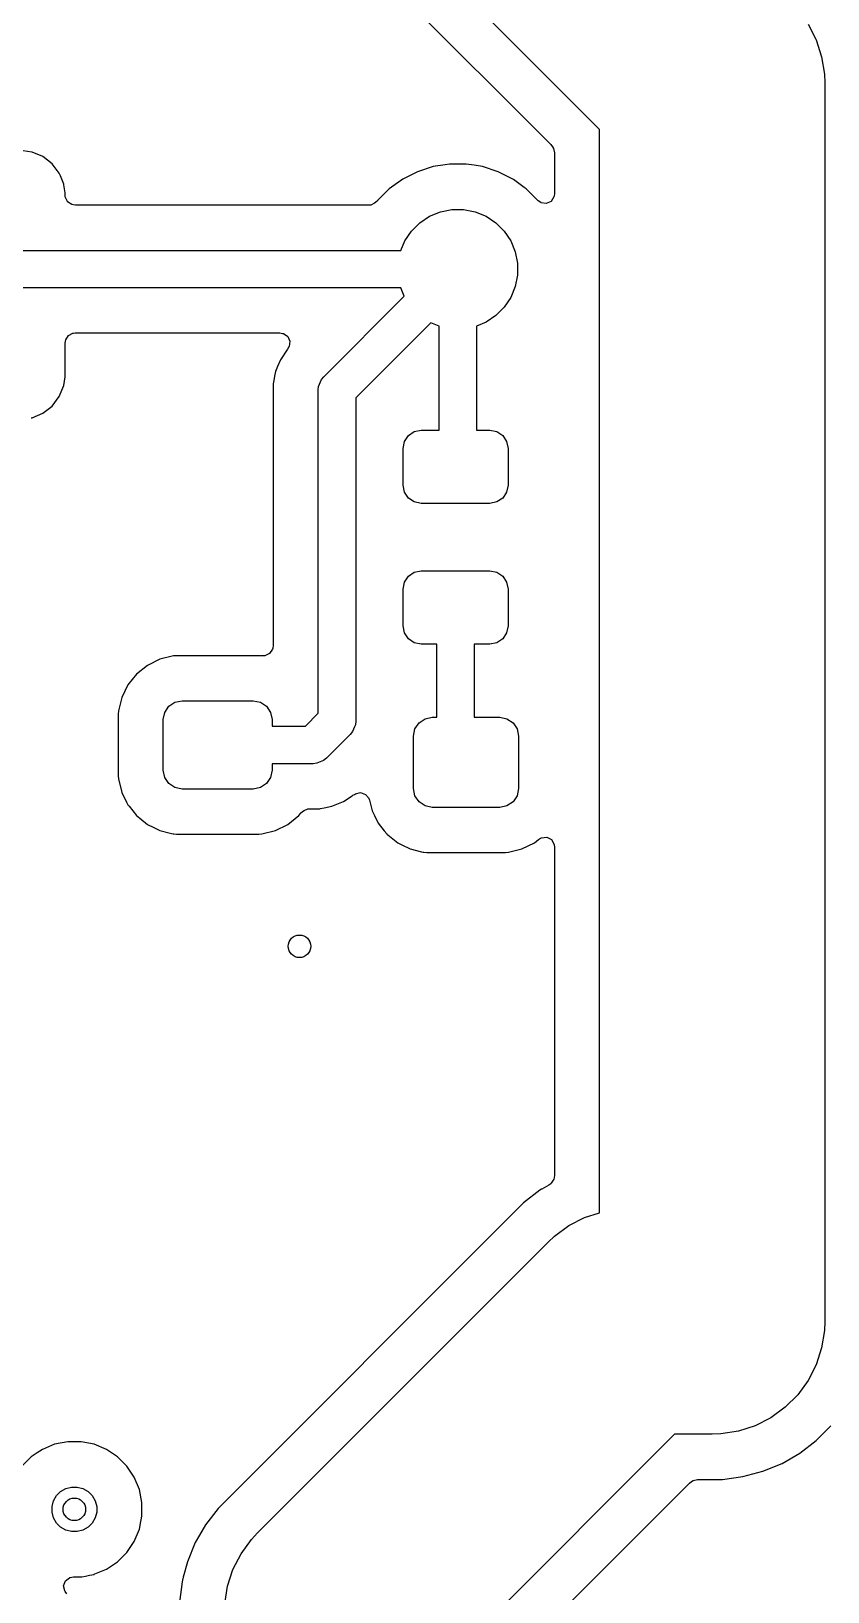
# Model space of a CAD drawing. Header units: inches. Extents: x 1.32 to 5.22, y -7.01 to -1.14.
# Drawn here: x 2.536 to 2.954, y -3.921 to -3.103 of the extents above; entities that cross this region are included whole.
import ezdxf

# ---------------------------------------------------------------- set-up
doc = ezdxf.new("R2010")
doc.units = ezdxf.units.IN
doc.header["$MEASUREMENT"] = 0
doc.layers.add('F.Cu', color=13, linetype='CONTINUOUS', true_color=0xc83434)

msp = doc.modelspace()

# ---------------------------------------------------------------- linework, layer by layer
at = {"layer": 'F.Cu', "linetype": 'CONTINUOUS'}
for p, q in [((2.83465, -3.15438), (2.57753, -2.89727)), ((2.56707, -2.92025), (2.80908, -3.16225)), ((2.94405, -3.09907), (2.94807, -3.10696)), ((2.94807, -3.10696), (2.94826, -3.10732)), ((2.94826, -3.10732), (2.95112, -3.11614)), ((2.95112, -3.11614), (2.95257, -3.12529)), ((2.95257, -3.12529), (2.95276, -3.12992)), ((2.95276, -3.12992), (2.95276, -3.77953)), ((2.83465, -3.72242), (2.83465, -3.15438)), ((2.53668, -3.16614), (2.53214, -3.16554)), ((2.53673, -3.16615), (2.53668, -3.16614)), ((2.53684, -3.16621), (2.53673, -3.16615)), ((2.54243, -3.16852), (2.53684, -3.16621)), ((2.80908, -3.16225), (2.80991, -3.16336)), ((2.80991, -3.16336), (2.81041, -3.16427)), ((2.81041, -3.16427), (2.811, -3.16661)), ((2.811, -3.16661), (2.811, -3.1879)), ((2.54737, -3.17231), (2.54243, -3.16852)), ((2.54243, -3.16852), (2.54243, -3.16852)), ((2.55116, -3.17725), (2.54737, -3.17231)), ((2.74732, -3.17378), (2.73907, -3.17646)), ((2.75361, -3.17278), (2.74732, -3.17378)), ((2.74732, -3.17378), (2.74732, -3.17378)), ((2.7559, -3.17242), (2.75361, -3.17278)), ((2.76458, -3.17242), (2.7559, -3.17242)), ((2.76886, -3.1731), (2.76458, -3.17242)), ((2.76458, -3.17242), (2.76458, -3.17242)), ((2.77315, -3.17378), (2.76886, -3.1731)), ((2.7814, -3.17646), (2.77315, -3.17378)), ((2.77315, -3.17378), (2.77315, -3.17378)), ((2.5517, -3.17854), (2.55116, -3.17725)), ((2.55355, -3.183), (2.5517, -3.17854)), ((2.55355, -3.18302), (2.55355, -3.183)), ((2.55357, -3.18313), (2.55355, -3.18302)), ((2.55358, -3.18316), (2.55357, -3.18313)), ((2.55359, -3.18332), (2.55358, -3.18316)), ((2.55415, -3.18762), (2.55359, -3.18332)), ((2.73134, -3.1804), (2.72432, -3.1855)), ((2.73907, -3.17646), (2.73134, -3.1804)), ((2.73907, -3.17646), (2.73907, -3.17646)), ((2.73907, -3.17646), (2.73907, -3.17646)), ((2.78429, -3.17793), (2.7814, -3.17646)), ((2.7814, -3.17646), (2.7814, -3.17646)), ((2.7814, -3.17646), (2.7814, -3.17646)), ((2.7814, -3.17646), (2.7814, -3.17646)), ((2.78489, -3.17824), (2.78429, -3.17793)), ((2.78912, -3.18039), (2.78489, -3.17824)), ((2.78489, -3.17824), (2.78489, -3.17824)), ((2.78489, -3.17824), (2.78489, -3.17824)), ((2.78913, -3.1804), (2.78912, -3.18039)), ((2.78943, -3.18062), (2.78913, -3.1804)), ((2.78913, -3.1804), (2.78913, -3.1804)), ((2.78913, -3.1804), (2.78913, -3.1804)), ((2.78913, -3.1804), (2.78913, -3.1804)), ((2.78945, -3.18063), (2.78943, -3.18062)), ((2.79507, -3.18471), (2.78945, -3.18063)), ((2.55415, -3.18867), (2.55415, -3.18762)), ((2.55427, -3.18971), (2.55415, -3.18867)), ((2.55433, -3.19), (2.55427, -3.18971)), ((2.55541, -3.19216), (2.55433, -3.19)), ((2.71812, -3.19171), (2.71732, -3.19249)), ((2.71818, -3.19164), (2.71812, -3.19171)), ((2.72432, -3.1855), (2.71818, -3.19164)), ((2.72432, -3.1855), (2.72432, -3.1855)), ((2.79616, -3.1855), (2.79507, -3.18471)), ((2.80229, -3.19164), (2.79616, -3.1855)), ((2.79616, -3.1855), (2.79616, -3.1855)), ((2.80235, -3.19169), (2.80229, -3.19164)), ((2.80229, -3.19164), (2.80229, -3.19164)), ((2.80377, -3.19268), (2.80235, -3.19169)), ((2.81068, -3.18971), (2.80919, -3.19202)), ((2.81081, -3.18928), (2.81068, -3.18971)), ((2.811, -3.1879), (2.81081, -3.18928)), ((2.55546, -3.19222), (2.55541, -3.19216)), ((2.55777, -3.1937), (2.55546, -3.19222)), ((2.55836, -3.19388), (2.55777, -3.1937)), ((2.55974, -3.19407), (2.55836, -3.19388)), ((2.71347, -3.19407), (2.55974, -3.19407)), ((2.71437, -3.19399), (2.71347, -3.19407)), ((2.71454, -3.19396), (2.71437, -3.19399)), ((2.71662, -3.19303), (2.71454, -3.19396)), ((2.71732, -3.19249), (2.71662, -3.19303)), ((2.74026, -3.20321), (2.74539, -3.19978)), ((2.74539, -3.19978), (2.75109, -3.19742)), ((2.75109, -3.19742), (2.75715, -3.19621)), ((2.75715, -3.19621), (2.76332, -3.19621)), ((2.76332, -3.19621), (2.76938, -3.19742)), ((2.76938, -3.19742), (2.77508, -3.19978)), ((2.77508, -3.19978), (2.78022, -3.20321)), ((2.80397, -3.19277), (2.80377, -3.19268)), ((2.80669, -3.19316), (2.80397, -3.19277)), ((2.80919, -3.19202), (2.80669, -3.19316)), ((2.73246, -3.21271), (2.73589, -3.20758)), ((2.73589, -3.20758), (2.74026, -3.20321)), ((2.78022, -3.20321), (2.78458, -3.20758)), ((2.78458, -3.20758), (2.78801, -3.21271)), ((2.73039, -3.21772), (2.73246, -3.21271)), ((2.78801, -3.21271), (2.79038, -3.21842)), ((2.53051, -3.21772), (2.73039, -3.21772)), ((2.79038, -3.21842), (2.79158, -3.22447)), ((2.79158, -3.22447), (2.79158, -3.23065)), ((2.79158, -3.23065), (2.79038, -3.2367)), ((2.73039, -3.2374), (2.53051, -3.2374)), ((2.73217, -3.24171), (2.73039, -3.2374)), ((2.79038, -3.2367), (2.78801, -3.24241)), ((2.68989, -3.28399), (2.73217, -3.24171)), ((2.78458, -3.24754), (2.78022, -3.25191)), ((2.78801, -3.24241), (2.78458, -3.24754)), ((2.74609, -3.25563), (2.70669, -3.29502)), ((2.75039, -3.25741), (2.74609, -3.25563)), ((2.77508, -3.25534), (2.77008, -3.25741)), ((2.78022, -3.25191), (2.77508, -3.25534)), ((2.55415, -3.26663), (2.55435, -3.26525)), ((2.55435, -3.26525), (2.55452, -3.26466)), ((2.55452, -3.26466), (2.55601, -3.26235)), ((2.55601, -3.26235), (2.55606, -3.2623)), ((2.55606, -3.2623), (2.55823, -3.26122)), ((2.55823, -3.26122), (2.55852, -3.26115)), ((2.55852, -3.26115), (2.55956, -3.26104)), ((2.55956, -3.26104), (2.66691, -3.26104)), ((2.66691, -3.26104), (2.66829, -3.26124)), ((2.66829, -3.26124), (2.66871, -3.26137)), ((2.66871, -3.26137), (2.67103, -3.26285)), ((2.67103, -3.26285), (2.67217, -3.26536)), ((2.67217, -3.26536), (2.67178, -3.26808)), ((2.75039, -3.31201), (2.75039, -3.25741)), ((2.77008, -3.25741), (2.77008, -3.31201)), ((2.55415, -3.28403), (2.55415, -3.26663)), ((2.67084, -3.2696), (2.66718, -3.27508)), ((2.67089, -3.26954), (2.67084, -3.2696)), ((2.67084, -3.2696), (2.67084, -3.2696)), ((2.67093, -3.26948), (2.67089, -3.26954)), ((2.67095, -3.26946), (2.67093, -3.26948)), ((2.67164, -3.26837), (2.67094, -3.26946)), ((2.67094, -3.26946), (2.67095, -3.26946)), ((2.67178, -3.26808), (2.67164, -3.26837)), ((2.67178, -3.26808), (2.67178, -3.26808)), ((2.66465, -3.28118), (2.66432, -3.28284)), ((2.6657, -3.27866), (2.66465, -3.28118)), ((2.66465, -3.28118), (2.66465, -3.28118)), ((2.66718, -3.27508), (2.6657, -3.27866)), ((2.6657, -3.27866), (2.6657, -3.27866)), ((2.66718, -3.27508), (2.66718, -3.27508)), ((2.66718, -3.27508), (2.66718, -3.27508)), ((2.66718, -3.27508), (2.66718, -3.27508)), ((2.55116, -3.2944), (2.55355, -3.28865)), ((2.55355, -3.28865), (2.55415, -3.28403)), ((2.66353, -3.28683), (2.66337, -3.28765)), ((2.66337, -3.28765), (2.66337, -3.42492)), ((2.66432, -3.28284), (2.66353, -3.28683)), ((2.68701, -3.29094), (2.6872, -3.28902)), ((2.6872, -3.28902), (2.68867, -3.28548)), ((2.68867, -3.28548), (2.68989, -3.28399)), ((2.68867, -3.28548), (2.68867, -3.28548)), ((2.54737, -3.29934), (2.55116, -3.2944)), ((2.68701, -3.34646), (2.68701, -3.29094)), ((2.70669, -3.29502), (2.70669, -3.34646)), ((2.53637, -3.30556), (2.53653, -3.30554)), ((2.53653, -3.30554), (2.53669, -3.30552)), ((2.53669, -3.30552), (2.53684, -3.30545)), ((2.53684, -3.30545), (2.54243, -3.30313)), ((2.54243, -3.30313), (2.54737, -3.29934)), ((2.73431, -3.31482), (2.73742, -3.31274)), ((2.73742, -3.31274), (2.74109, -3.31201)), ((2.74109, -3.31201), (2.75039, -3.31201)), ((2.77008, -3.31201), (2.77702, -3.31201)), ((2.77702, -3.31201), (2.78069, -3.31274)), ((2.78069, -3.31274), (2.7838, -3.31482)), ((2.7315, -3.3216), (2.73223, -3.31793)), ((2.7315, -3.3408), (2.7315, -3.3216)), ((2.73223, -3.31793), (2.73431, -3.31482)), ((2.7838, -3.31482), (2.78588, -3.31793)), ((2.78588, -3.31793), (2.78661, -3.3216)), ((2.78661, -3.3216), (2.78661, -3.3408)), ((2.68701, -3.46049), (2.68701, -3.34646)), ((2.70669, -3.34646), (2.70669, -3.46457)), ((2.73223, -3.34447), (2.7315, -3.3408)), ((2.73431, -3.34758), (2.73223, -3.34447)), ((2.78588, -3.34447), (2.7838, -3.34758)), ((2.78661, -3.3408), (2.78588, -3.34447)), ((2.73742, -3.34966), (2.73431, -3.34758)), ((2.74109, -3.35039), (2.73742, -3.34966)), ((2.77702, -3.35039), (2.74109, -3.35039)), ((2.78069, -3.34966), (2.77702, -3.35039)), ((2.7838, -3.34758), (2.78069, -3.34966)), ((2.73431, -3.38864), (2.73742, -3.38656)), ((2.73742, -3.38656), (2.74109, -3.38583)), ((2.74109, -3.38583), (2.77702, -3.38583)), ((2.77702, -3.38583), (2.78069, -3.38656)), ((2.78069, -3.38656), (2.7838, -3.38864)), ((2.7315, -3.39542), (2.73223, -3.39175)), ((2.7315, -3.41462), (2.7315, -3.39542)), ((2.73223, -3.39175), (2.73431, -3.38864)), ((2.7838, -3.38864), (2.78588, -3.39175)), ((2.78588, -3.39175), (2.78661, -3.39542)), ((2.78661, -3.39542), (2.78661, -3.41462)), ((2.73223, -3.41829), (2.7315, -3.41462)), ((2.73431, -3.4214), (2.73223, -3.41829)), ((2.78588, -3.41829), (2.7838, -3.4214)), ((2.78661, -3.41462), (2.78588, -3.41829)), ((2.66153, -3.42913), (2.65903, -3.43027)), ((2.66301, -3.42682), (2.66153, -3.42913)), ((2.66317, -3.42629), (2.66301, -3.42682)), ((2.66337, -3.42492), (2.66317, -3.42629)), ((2.73742, -3.42348), (2.73431, -3.4214)), ((2.74109, -3.42421), (2.73742, -3.42348)), ((2.74921, -3.42421), (2.74109, -3.42421)), ((2.74921, -3.4626), (2.74921, -3.42421)), ((2.77702, -3.42421), (2.7689, -3.42421)), ((2.7689, -3.42421), (2.7689, -3.4626)), ((2.78069, -3.42348), (2.77702, -3.42421)), ((2.7838, -3.4214), (2.78069, -3.42348)), ((2.59741, -3.4354), (2.59173, -3.43996)), ((2.60393, -3.43217), (2.59741, -3.4354)), ((2.60394, -3.43216), (2.60393, -3.43217)), ((2.611, -3.43041), (2.60394, -3.43216)), ((2.60394, -3.43216), (2.60394, -3.43216)), ((2.61217, -3.43033), (2.611, -3.43041)), ((2.61264, -3.4303), (2.61217, -3.43033)), ((2.61217, -3.43033), (2.61217, -3.43033)), ((2.65586, -3.4303), (2.61264, -3.4303)), ((2.61264, -3.4303), (2.61264, -3.4303)), ((2.65597, -3.4303), (2.65586, -3.4303)), ((2.65586, -3.4303), (2.65586, -3.4303)), ((2.65599, -3.4303), (2.65597, -3.4303)), ((2.65656, -3.43031), (2.65599, -3.4303)), ((2.65674, -3.43025), (2.65656, -3.43031)), ((2.65698, -3.43029), (2.65674, -3.43025)), ((2.65861, -3.43033), (2.65698, -3.43029)), ((2.65903, -3.43027), (2.65861, -3.43033)), ((2.59173, -3.43996), (2.58717, -3.44564)), ((2.59173, -3.43996), (2.59173, -3.43996)), ((2.58394, -3.45216), (2.58218, -3.45923)), ((2.58717, -3.44564), (2.58394, -3.45216)), ((2.58394, -3.45216), (2.58394, -3.45216)), ((2.58717, -3.44564), (2.58717, -3.44564)), ((2.58218, -3.45923), (2.58207, -3.46087)), ((2.58207, -3.46087), (2.58207, -3.49327)), ((2.60571, -3.46378), (2.60646, -3.46001)), ((2.60646, -3.46001), (2.60859, -3.45682)), ((2.60859, -3.45682), (2.61178, -3.45469)), ((2.61178, -3.45469), (2.61555, -3.45394)), ((2.61555, -3.45394), (2.65295, -3.45394)), ((2.65295, -3.45394), (2.65672, -3.45469)), ((2.65672, -3.45469), (2.65991, -3.45682)), ((2.65991, -3.45682), (2.66205, -3.46001)), ((2.66205, -3.46001), (2.6628, -3.46378)), ((2.68027, -3.46722), (2.68701, -3.46049)), ((2.60571, -3.49035), (2.60571, -3.46378)), ((2.6628, -3.46378), (2.6628, -3.46722)), ((2.6628, -3.46722), (2.68027, -3.46722)), ((2.70503, -3.47004), (2.70381, -3.47153)), ((2.70603, -3.46762), (2.70503, -3.47004)), ((2.7065, -3.46649), (2.70603, -3.46762)), ((2.70669, -3.46457), (2.7065, -3.46649)), ((2.73701, -3.47244), (2.73776, -3.46867)), ((2.73776, -3.46867), (2.73989, -3.46548)), ((2.73989, -3.46548), (2.74308, -3.46335)), ((2.74308, -3.46335), (2.74685, -3.4626)), ((2.74685, -3.4626), (2.74921, -3.4626)), ((2.7689, -3.4626), (2.78228, -3.4626)), ((2.78228, -3.4626), (2.78605, -3.46335)), ((2.78605, -3.46335), (2.78924, -3.46548)), ((2.78924, -3.46548), (2.79138, -3.46867)), ((2.79138, -3.46867), (2.79213, -3.47244)), ((2.70381, -3.47153), (2.69131, -3.48403)), ((2.73701, -3.5), (2.73701, -3.47244)), ((2.79213, -3.47244), (2.79213, -3.5)), ((2.68982, -3.48525), (2.68627, -3.48672)), ((2.69131, -3.48403), (2.68982, -3.48525)), ((2.68982, -3.48525), (2.68982, -3.48525)), ((2.58207, -3.49327), (2.58218, -3.4949)), ((2.60646, -3.49412), (2.60571, -3.49035)), ((2.60859, -3.49731), (2.60646, -3.49412)), ((2.66205, -3.49412), (2.65991, -3.49731)), ((2.6628, -3.49035), (2.66205, -3.49412)), ((2.68435, -3.48691), (2.6628, -3.48691)), ((2.6628, -3.48691), (2.6628, -3.49035)), ((2.68627, -3.48672), (2.68435, -3.48691)), ((2.58218, -3.4949), (2.58394, -3.50197)), ((2.58394, -3.50197), (2.58394, -3.50197)), ((2.58394, -3.50197), (2.58645, -3.50703)), ((2.61178, -3.49945), (2.60859, -3.49731)), ((2.61555, -3.5002), (2.61178, -3.49945)), ((2.65295, -3.5002), (2.61555, -3.5002)), ((2.65672, -3.49945), (2.65295, -3.5002)), ((2.65991, -3.49731), (2.65672, -3.49945)), ((2.70596, -3.50302), (2.7066, -3.50266)), ((2.7066, -3.50266), (2.70928, -3.50206)), ((2.70928, -3.50206), (2.71186, -3.503)), ((2.73776, -3.50377), (2.73701, -3.5)), ((2.79213, -3.5), (2.79138, -3.50377)), ((2.58645, -3.50703), (2.58718, -3.50851)), ((2.58718, -3.50851), (2.58725, -3.5086)), ((2.58725, -3.5086), (2.58725, -3.5086)), ((2.58725, -3.5086), (2.58734, -3.5087)), ((2.58734, -3.5087), (2.58779, -3.50926)), ((2.58779, -3.50926), (2.59173, -3.51417)), ((2.67956, -3.51144), (2.68157, -3.51062)), ((2.68157, -3.51062), (2.68163, -3.51061)), ((2.68163, -3.51061), (2.68241, -3.51055)), ((2.68241, -3.51055), (2.68781, -3.51055)), ((2.68781, -3.51055), (2.68812, -3.51046)), ((2.68812, -3.51046), (2.69018, -3.51005)), ((2.69018, -3.51005), (2.69412, -3.50926)), ((2.69412, -3.50926), (2.69598, -3.50849)), ((2.69598, -3.50849), (2.70021, -3.50674)), ((2.70021, -3.50674), (2.70477, -3.50369)), ((2.70477, -3.50369), (2.70511, -3.50348)), ((2.70511, -3.50348), (2.70596, -3.50302)), ((2.70596, -3.50302), (2.70596, -3.50302)), ((2.71186, -3.503), (2.71189, -3.50302)), ((2.71189, -3.50302), (2.71339, -3.50484)), ((2.71339, -3.50484), (2.7135, -3.50507)), ((2.7135, -3.50507), (2.71384, -3.506)), ((2.71384, -3.506), (2.71523, -3.51161)), ((2.73989, -3.50696), (2.73776, -3.50377)), ((2.74308, -3.50909), (2.73989, -3.50696)), ((2.74685, -3.50984), (2.74308, -3.50909)), ((2.78228, -3.50984), (2.74685, -3.50984)), ((2.78605, -3.50909), (2.78228, -3.50984)), ((2.78924, -3.50696), (2.78605, -3.50909)), ((2.79138, -3.50377), (2.78924, -3.50696)), ((2.59173, -3.51417), (2.59173, -3.51417)), ((2.59173, -3.51417), (2.59348, -3.51557)), ((2.59348, -3.51557), (2.59348, -3.51557)), ((2.59348, -3.51557), (2.59741, -3.51873)), ((2.59741, -3.51873), (2.59741, -3.51873)), ((2.59741, -3.51873), (2.60067, -3.52035)), ((2.66457, -3.52197), (2.67109, -3.51873)), ((2.67109, -3.51873), (2.67677, -3.51417)), ((2.67677, -3.51417), (2.67767, -3.51306)), ((2.67767, -3.51306), (2.67777, -3.51292)), ((2.67777, -3.51292), (2.67879, -3.51197)), ((2.67879, -3.51197), (2.67956, -3.51144)), ((2.71523, -3.51161), (2.71523, -3.51161)), ((2.71523, -3.51161), (2.71523, -3.51162)), ((2.71523, -3.51162), (2.7165, -3.51417)), ((2.7165, -3.51417), (2.71847, -3.51814)), ((2.71847, -3.51814), (2.72162, -3.52205)), ((2.60067, -3.52035), (2.60394, -3.52197)), ((2.60394, -3.52197), (2.60998, -3.52347)), ((2.60998, -3.52347), (2.61082, -3.52368)), ((2.61082, -3.52368), (2.61093, -3.52372)), ((2.61093, -3.52372), (2.61101, -3.52373)), ((2.61101, -3.52373), (2.61104, -3.52373)), ((2.61104, -3.52373), (2.61117, -3.52374)), ((2.61117, -3.52374), (2.61264, -3.52384)), ((2.61264, -3.52384), (2.61264, -3.52384)), ((2.61264, -3.52384), (2.65586, -3.52384)), ((2.65586, -3.52384), (2.6575, -3.52373)), ((2.65586, -3.52384), (2.65586, -3.52384)), ((2.6575, -3.52373), (2.66457, -3.52197)), ((2.72162, -3.52205), (2.72297, -3.52373)), ((2.72297, -3.52373), (2.72303, -3.52382)), ((2.72303, -3.52382), (2.72354, -3.52422)), ((2.72354, -3.52422), (2.72354, -3.52422)), ((2.72354, -3.52422), (2.72871, -3.52838)), ((2.80042, -3.52838), (2.80252, -3.5267)), ((2.80252, -3.5267), (2.80371, -3.52599)), ((2.80371, -3.52599), (2.80415, -3.52581)), ((2.80415, -3.52581), (2.80689, -3.52552)), ((2.80689, -3.52552), (2.80934, -3.52675)), ((2.80934, -3.52675), (2.81072, -3.52903)), ((2.72871, -3.52838), (2.72871, -3.52838)), ((2.72871, -3.52838), (2.73083, -3.52943)), ((2.73083, -3.52943), (2.73524, -3.53162)), ((2.73524, -3.53162), (2.74128, -3.53312)), ((2.74128, -3.53312), (2.74212, -3.53333)), ((2.74212, -3.53333), (2.74223, -3.53336)), ((2.74223, -3.53336), (2.74231, -3.53338)), ((2.74231, -3.53338), (2.74234, -3.53338)), ((2.74234, -3.53338), (2.74247, -3.53338)), ((2.74247, -3.53338), (2.74394, -3.53348)), ((2.74394, -3.53348), (2.74394, -3.53348)), ((2.74394, -3.53348), (2.78519, -3.53348)), ((2.78519, -3.53348), (2.78519, -3.53348)), ((2.78519, -3.53348), (2.78683, -3.53337)), ((2.78683, -3.53337), (2.7939, -3.53162)), ((2.7939, -3.53162), (2.80042, -3.52838)), ((2.81072, -3.52903), (2.81083, -3.52943)), ((2.81083, -3.52943), (2.811, -3.53072)), ((2.811, -3.53072), (2.811, -3.70269)), ((2.80899, -3.70722), (2.80806, -3.70791)), ((2.80928, -3.70693), (2.80899, -3.70722)), ((2.8106, -3.70478), (2.80928, -3.70693)), ((2.81081, -3.70407), (2.8106, -3.70478)), ((2.811, -3.70269), (2.81081, -3.70407)), ((2.80337, -3.71062), (2.79477, -3.71722)), ((2.80421, -3.71013), (2.80337, -3.71062)), ((2.80337, -3.71062), (2.80337, -3.71062)), ((2.80435, -3.71005), (2.80421, -3.71013)), ((2.80421, -3.71013), (2.80421, -3.71013)), ((2.80806, -3.70791), (2.80435, -3.71005)), ((2.79477, -3.71722), (2.7871, -3.72488)), ((2.79477, -3.71722), (2.79477, -3.71722)), ((2.82681, -3.72497), (2.83465, -3.72242)), ((2.7871, -3.72488), (2.63454, -3.87744)), ((2.7871, -3.72488), (2.7871, -3.72488)), ((2.7871, -3.72488), (2.7871, -3.72488)), ((2.81106, -3.73462), (2.81855, -3.72917)), ((2.81855, -3.72917), (2.82681, -3.72497)), ((2.65509, -3.89033), (2.80765, -3.73777)), ((2.80765, -3.73777), (2.81106, -3.73462)), ((2.95276, -3.77953), (2.95257, -3.78416)), ((2.95257, -3.78416), (2.95112, -3.79331)), ((2.95257, -3.78416), (2.95257, -3.78416)), ((2.95112, -3.79331), (2.94826, -3.80213)), ((2.94826, -3.80213), (2.94405, -3.81038)), ((2.94405, -3.81038), (2.93861, -3.81788)), ((2.93861, -3.81788), (2.93205, -3.82443)), ((2.92456, -3.82988), (2.9163, -3.83409)), ((2.93205, -3.82443), (2.92456, -3.82988)), ((2.90749, -3.83695), (2.89833, -3.8384)), ((2.9163, -3.83409), (2.90749, -3.83695)), ((2.94834, -3.84184), (2.95601, -3.83417)), ((2.54871, -3.84386), (2.54226, -3.84653)), ((2.55556, -3.8425), (2.54871, -3.84386)), ((2.54871, -3.84386), (2.54871, -3.84386)), ((2.54871, -3.84386), (2.54871, -3.84386)), ((2.56255, -3.8425), (2.55556, -3.8425)), ((2.55556, -3.8425), (2.55556, -3.8425)), ((2.55556, -3.8425), (2.55556, -3.8425)), ((2.5694, -3.84386), (2.56255, -3.8425)), ((2.56255, -3.8425), (2.56255, -3.8425)), ((2.56255, -3.8425), (2.56255, -3.8425)), ((2.57585, -3.84653), (2.5694, -3.84386)), ((2.5694, -3.84386), (2.5694, -3.84386)), ((2.5694, -3.84386), (2.5694, -3.84386)), ((2.87387, -3.83858), (2.75591, -3.95655)), ((2.8937, -3.83858), (2.87387, -3.83858)), ((2.89833, -3.8384), (2.8937, -3.83858)), ((2.93974, -3.84843), (2.94834, -3.84184)), ((2.53646, -3.85041), (2.53152, -3.85535)), ((2.53963, -3.8483), (2.53646, -3.85041)), ((2.53646, -3.85041), (2.53646, -3.85041)), ((2.53646, -3.85041), (2.53646, -3.85041)), ((2.53646, -3.85041), (2.53646, -3.85041)), ((2.54226, -3.84654), (2.53963, -3.8483)), ((2.54226, -3.84653), (2.54226, -3.84653)), ((2.54226, -3.84653), (2.54226, -3.84654)), ((2.57585, -3.84654), (2.57585, -3.84653)), ((2.57585, -3.84653), (2.57585, -3.84653)), ((2.58165, -3.85041), (2.57585, -3.84654)), ((2.57585, -3.84654), (2.57585, -3.84654)), ((2.57585, -3.84654), (2.57585, -3.84654)), ((2.58166, -3.85041), (2.58165, -3.85041)), ((2.58165, -3.85041), (2.58165, -3.85041)), ((2.58659, -3.85535), (2.58166, -3.85041)), ((2.92034, -3.858), (2.93036, -3.85386)), ((2.93036, -3.85386), (2.93974, -3.84843)), ((2.59047, -3.86116), (2.58659, -3.85535)), ((2.58659, -3.85535), (2.58659, -3.85535)), ((2.58659, -3.85535), (2.58659, -3.85535)), ((2.59315, -3.86761), (2.59047, -3.86116)), ((2.59047, -3.86116), (2.59047, -3.86116)), ((2.88285, -3.86332), (2.88376, -3.86282)), ((2.88376, -3.86282), (2.8861, -3.86222)), ((2.8861, -3.86222), (2.89912, -3.86222)), ((2.89912, -3.86222), (2.90987, -3.86081)), ((2.89912, -3.86222), (2.89912, -3.86222)), ((2.90987, -3.86081), (2.92034, -3.858)), ((2.54814, -3.87343), (2.54968, -3.87076)), ((2.54968, -3.87076), (2.55187, -3.86858)), ((2.55187, -3.86858), (2.55454, -3.86704)), ((2.55454, -3.86704), (2.55751, -3.86624)), ((2.55751, -3.86624), (2.5606, -3.86624)), ((2.5606, -3.86624), (2.56358, -3.86704)), ((2.56358, -3.86704), (2.56625, -3.86858)), ((2.56625, -3.86858), (2.56843, -3.87076)), ((2.56843, -3.87076), (2.56997, -3.87343)), ((2.59449, -3.87438), (2.59315, -3.86761)), ((2.59315, -3.86761), (2.59315, -3.86761)), ((2.78127, -3.96462), (2.88174, -3.86415)), ((2.88174, -3.86415), (2.88285, -3.86332)), ((2.54735, -3.87641), (2.54814, -3.87343)), ((2.54735, -3.87949), (2.54735, -3.87641)), ((2.56997, -3.87343), (2.57077, -3.87641)), ((2.57077, -3.87641), (2.57077, -3.87949)), ((2.59451, -3.87445), (2.59449, -3.87438)), ((2.59451, -3.88145), (2.59451, -3.87445)), ((2.63454, -3.87744), (2.62794, -3.88604)), ((2.63454, -3.87744), (2.63454, -3.87744)), ((2.63454, -3.87744), (2.63454, -3.87744)), ((2.54814, -3.88247), (2.54735, -3.87949)), ((2.54968, -3.88514), (2.54814, -3.88247)), ((2.55187, -3.88732), (2.54968, -3.88514)), ((2.55454, -3.88886), (2.55187, -3.88732)), ((2.56625, -3.88732), (2.56358, -3.88886)), ((2.56843, -3.88514), (2.56625, -3.88732)), ((2.56997, -3.88247), (2.56843, -3.88514)), ((2.57077, -3.87949), (2.56997, -3.88247)), ((2.59315, -3.88829), (2.59395, -3.88425)), ((2.59395, -3.88425), (2.59411, -3.88344)), ((2.59411, -3.88344), (2.59449, -3.88153)), ((2.59449, -3.88153), (2.59451, -3.88145)), ((2.62794, -3.88604), (2.62477, -3.89153)), ((2.55751, -3.88966), (2.55454, -3.88886)), ((2.5606, -3.88966), (2.55751, -3.88966)), ((2.56358, -3.88886), (2.5606, -3.88966)), ((2.58659, -3.90055), (2.59047, -3.89475)), ((2.59047, -3.89475), (2.59315, -3.88829)), ((2.62252, -3.89543), (2.61837, -3.90545)), ((2.62477, -3.89153), (2.62252, -3.89543)), ((2.62252, -3.89543), (2.62252, -3.89543)), ((2.62477, -3.89153), (2.62477, -3.89153)), ((2.6465, -3.90123), (2.65194, -3.89373)), ((2.65194, -3.89373), (2.65509, -3.89033)), ((2.58165, -3.90549), (2.58659, -3.90055)), ((2.64229, -3.90949), (2.6465, -3.90123)), ((2.5694, -3.91204), (2.56952, -3.91199)), ((2.56952, -3.91199), (2.56984, -3.91186)), ((2.56984, -3.91186), (2.57585, -3.90937)), ((2.56984, -3.91186), (2.56984, -3.91186)), ((2.57585, -3.90937), (2.58165, -3.90549)), ((2.57585, -3.90937), (2.57585, -3.90937)), ((2.57585, -3.90937), (2.57585, -3.90937)), ((2.61837, -3.90545), (2.61621, -3.91352)), ((2.61837, -3.90545), (2.61837, -3.90545)), ((2.63943, -3.9183), (2.64229, -3.90949)), ((2.55342, -3.91804), (2.55438, -3.91547)), ((2.554, -3.92073), (2.55342, -3.91804)), ((2.55438, -3.91547), (2.55658, -3.91382)), ((2.55658, -3.91382), (2.55674, -3.91376)), ((2.55674, -3.91376), (2.55687, -3.91371)), ((2.55687, -3.91371), (2.55857, -3.91341)), ((2.55857, -3.91341), (2.56271, -3.91341)), ((2.56271, -3.91341), (2.56302, -3.91331)), ((2.56302, -3.91331), (2.56483, -3.91295)), ((2.56483, -3.91295), (2.56708, -3.9125)), ((2.56483, -3.91295), (2.56483, -3.91295)), ((2.56708, -3.9125), (2.5694, -3.91204)), ((2.5694, -3.91204), (2.5694, -3.91204)), ((2.5694, -3.91204), (2.5694, -3.91204)), ((2.5694, -3.91204), (2.5694, -3.91204)), ((2.5694, -3.91204), (2.5694, -3.91204)), ((2.61557, -3.91592), (2.61415, -3.92667)), ((2.61581, -3.91502), (2.61557, -3.91592)), ((2.61557, -3.91592), (2.61557, -3.91592)), ((2.61557, -3.91592), (2.61557, -3.91592)), ((2.61621, -3.91352), (2.61581, -3.91502)), ((2.61581, -3.91502), (2.61581, -3.91502)), ((2.61621, -3.91352), (2.61621, -3.91352)), ((2.63798, -3.92745), (2.63943, -3.9183)), ((2.55422, -3.92112), (2.554, -3.92073)), ((2.55505, -3.92224), (2.55422, -3.92112))]:
    msp.add_line(p, q, dxfattribs=at)
at = {"layer": 'F.Cu'}
for centre in [(2.67717, -3.58268), (2.55906, -3.87795)]:
    msp.add_circle(centre, 0.00591, dxfattribs=at)

doc.saveas('drawing.dxf')
